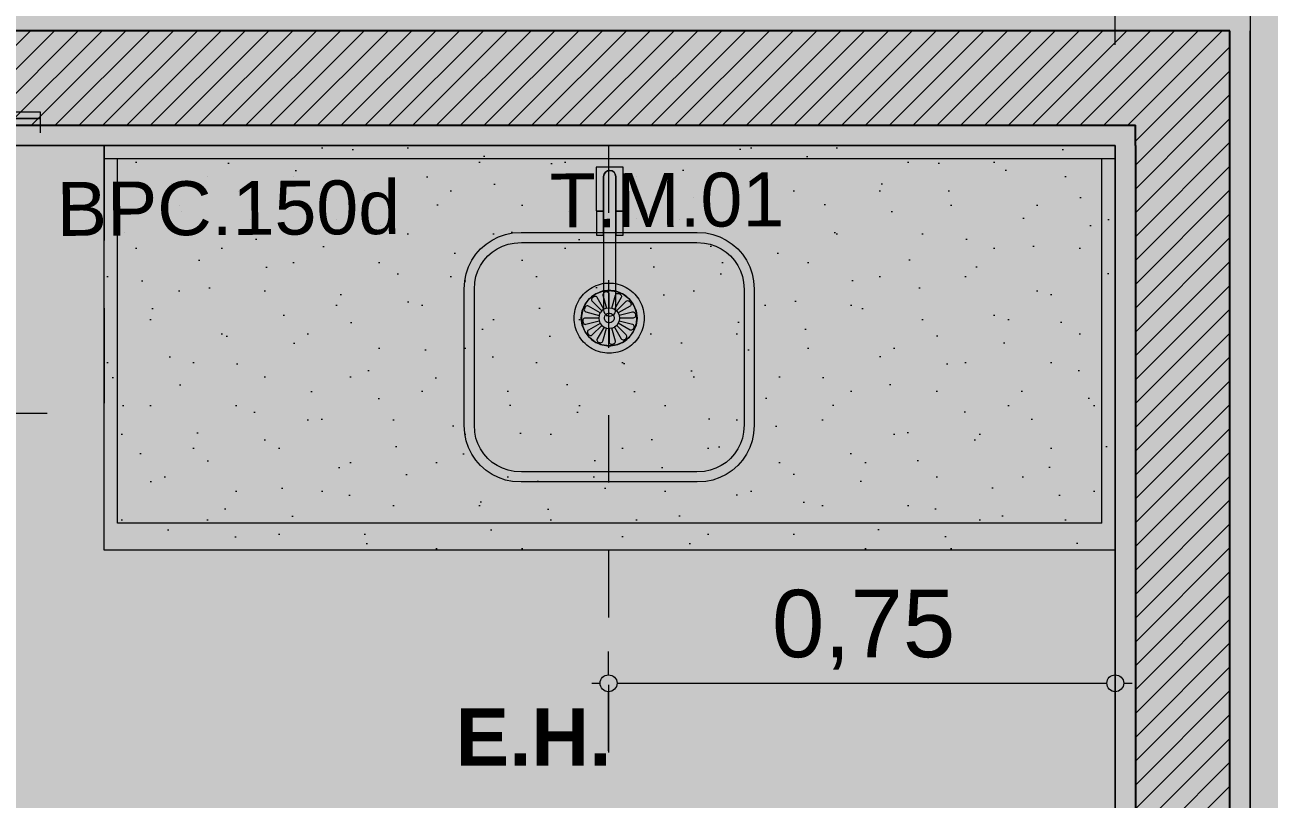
# Model space of a CAD drawing. Header units: metres. Extents: x -77.1 to 22, y -70.6 to -27.7.
# Drawn here: x -58.332 to -56.486, y -55.22 to -54.072 of the extents above; entities that cross this region are included whole.
import ezdxf

# ---------------------------------------------------------------- set-up
doc = ezdxf.new("R2010")
doc.units = ezdxf.units.M
doc.header["$MEASUREMENT"] = 0
doc.linetypes.add('Dashed', pattern=[0.07, 0.045, -0.025])
doc.linetypes.add('Hidden Line', pattern=[0.195611, 0.141111, -0.0545])
for name, color, linetype in [('COTAS EXECUTIVO.EXEC', 7, 'Continuous'), ('LOUCAS-METAIS.ARQ', 7, 'Continuous'), ('NOTAS BANCADAS', 7, 'Continuous'), ('PAREDE CONSTRUIR', 7, 'Continuous')]:
    doc.layers.add(name, color=color, linetype=linetype)
for name, color, linetype, lineweight, true_color in [('COTAS EXECUTIVO.EXEC_Caneta_No__167', 7, 'Continuous', 13, 0x0035d5), ('COTAS EXECUTIVO.EXEC_Caneta_No__25', 7, 'Continuous', 13, 0x982312), ('EIXO HIDRÁULICO - Executivo.EXEC_Caneta_No__167', 7, 'Continuous', 13, 0x0035d5), ('EQUIP - AR CONDICIONADO_Caneta_No__167', 7, 'Continuous', 13, 0x0035d5), ('LAJES.EST_Caneta_No__18', 7, 'Continuous', 0, 0xdfdfdf), ('LAJES.EST_Caneta_No__254', 7, 'Continuous', 0, 0xd1c9ad), ('LOUCAS-METAIS.ARQ_Caneta_No__13', 7, 'Continuous', 0, 0xaaaaaa), ('LOUCAS-METAIS.ARQ_Caneta_No__16', 7, 'Continuous', 0, 0xc9c9c9), ('LOUCAS-METAIS.ARQ_Caneta_No__18', 7, 'Continuous', 0, 0xdfdfdf), ('LOUCAS-METAIS.ARQ_Caneta_No__19', 7, 'Continuous', 0, 0xe9e9e9), ('ZONA_Caneta_No__56', 7, 'Continuous', 0, 0xffe495)]:
    doc.layers.add(name, color=color, linetype=linetype, lineweight=lineweight, true_color=true_color)
for name, color, linetype, lineweight in [('NOTAS BANCADAS_Caneta_No__99', 7, 'Continuous', 20), ('PAREDE CONSTRUIR_Caneta_No__241', 7, 'Continuous', 13), ('PAREDE CONSTRUIR_Caneta_No__3', 7, 'Continuous', 25)]:
    doc.layers.add(name, color=color, linetype=linetype, lineweight=lineweight)
doc.styles.add('ESTILO_GERADO_1', font='arial.ttf')
doc.styles.add('ESTILO_GERADO_2', font='arial.ttf')
doc.dimstyles.new('ESTILO_GERADO__2', dxfattribs={"dimtxt": 0.1, "dimasz": 0.0475, "dimexe": 0.18, "dimexo": 0.1, "dimgap": 0, "dimtad": 1, "dimzin": 0, "dimdsep": 46, "dimtxsty": 'ESTILO_GERADO_1', "dimblk": 'ARROWHEAD_11', "dimblk1": 'ARROWHEAD_11', "dimblk2": 'ARROWHEAD_11', "dimcen": 0.09, "dimclrd": 256, "dimclre": 256, "dimclrt": 256, "dimadec": 0, "dimazin": 0, "dimtfac": 1, "dimtdec": 4, "dimtmove": 0, "dimatfit": 3, "dimfxl": 0, "dimtolj": 1, "dimtzin": 0, "dimarcsym": 0})
doc.dimstyles.new('ESTILO_GERADO__20', dxfattribs={"dimtxt": 0.1, "dimasz": 0.0475, "dimexe": 0.18, "dimexo": 1.133251, "dimgap": 0, "dimtad": 1, "dimtih": 1, "dimtoh": 1, "dimzin": 0, "dimdsep": 46, "dimtxsty": 'ESTILO_GERADO_1', "dimblk": 'ARROWHEAD_11', "dimblk1": 'ARROWHEAD_11', "dimblk2": 'ARROWHEAD_11', "dimcen": 0.09, "dimclrd": 256, "dimclre": 256, "dimclrt": 256, "dimadec": 0, "dimazin": 0, "dimtfac": 1, "dimtdec": 4, "dimtmove": 0, "dimatfit": 3, "dimfxl": 0, "dimtolj": 1, "dimtzin": 0, "dimarcsym": 0})
doc.dimstyles.new('ESTILO_GERADO__31', dxfattribs={"dimtxt": 0.1, "dimasz": 0.0475, "dimexe": 0.18, "dimexo": 0.572786, "dimgap": 0, "dimtad": 1, "dimtih": 1, "dimtoh": 1, "dimzin": 0, "dimdsep": 46, "dimtxsty": 'ESTILO_GERADO_1', "dimblk": 'ARROWHEAD_11', "dimblk1": 'ARROWHEAD_11', "dimblk2": 'ARROWHEAD_11', "dimcen": 0.09, "dimclrd": 256, "dimclre": 256, "dimclrt": 256, "dimadec": 0, "dimazin": 0, "dimtfac": 1, "dimtdec": 4, "dimtmove": 0, "dimatfit": 3, "dimfxl": 0, "dimtolj": 1, "dimtzin": 0, "dimarcsym": 0})
doc.dimstyles.new('ESTILO_GERADO__4', dxfattribs={"dimtxt": 0.1, "dimasz": 0.0475, "dimexe": 0.18, "dimexo": 0.1, "dimgap": 0, "dimtad": 1, "dimtih": 1, "dimtoh": 1, "dimzin": 0, "dimdsep": 46, "dimtxsty": 'ESTILO_GERADO_1', "dimblk": 'ARROWHEAD_11', "dimblk1": 'ARROWHEAD_11', "dimblk2": 'ARROWHEAD_11', "dimcen": 0.09, "dimclrd": 256, "dimclre": 256, "dimclrt": 256, "dimadec": 0, "dimazin": 0, "dimtfac": 1, "dimtdec": 4, "dimtmove": 0, "dimatfit": 3, "dimfxl": 0, "dimtolj": 1, "dimtzin": 0, "dimarcsym": 0})
pattern_1 = [(45, (0, 0), (-0.0176776695, 0.0176776695), [])]
pattern_2 = [(45, (0, 0.2), (-0.06363961, 0.06363961), [0, -0.06, 0, -0.09]), (110, (0.2, 0.2), (0.08457234, 0.03078181), [0, -0.044, 0, -0.076])]

# ---------------------------------------------------------------- blocks, each defined once
blk = doc.blocks.new('Ar Condicionado Split 20')
at = {"layer": 'EQUIP - AR CONDICIONADO_Caneta_No__167', "color": 162, "linetype": 'Hidden Line', "lineweight": 13, "true_color": 0x0035d5, "flags": 128}
for points in [[(0, 0), (0.3977, 0), (0.3977, 1.5902), (0, 1.5902)], [(-0.04, 0.67), (-0.05, 0.67), (-0.05, 0.63), (-0.04, 0.63)], [(0, 0.63), (0, 0.67), (-0.04, 0.67), (-0.04, 0.63)], [(-0.04, 0.215), (-0.05, 0.215), (-0.05, 0.175), (-0.04, 0.175)], [(0, 0.175), (0, 0.215), (-0.04, 0.215), (-0.04, 0.175)], [(-0.04, 0.135), (-0.05, 0.135), (-0.05, 0.095), (-0.04, 0.095)], [(0, 0.095), (0, 0.135), (-0.04, 0.135), (-0.04, 0.095)]]:
    blk.add_lwpolyline(points, close=True, dxfattribs=at)
blk = doc.blocks.new('LEM_cuba tramontina 400x340x140')
at = {"layer": 'LOUCAS-METAIS.ARQ_Caneta_No__18', "linetype": 'Continuous', "lineweight": 0, "true_color": 0xdfdfdf}
blk.add_hatch(color=254, dxfattribs=at).paths.add_polyline_path([(0.0843, 0.43), (0.0718, 0.4292), (0.0612, 0.4271), (0.051, 0.4236), (0.0413, 0.4188), (0.0324, 0.4128), (0.0243, 0.4057), (0.0172, 0.3976), (0.0112, 0.3887), (0.0064, 0.379), (0.0029, 0.3688), (0.0008, 0.3582), (0, 0.3457), (0, 0.0843), (0.0008, 0.0718), (0.0029, 0.0612), (0.0064, 0.051), (0.0112, 0.0413), (0.0172, 0.0324), (0.0243, 0.0243), (0.0324, 0.0172), (0.0413, 0.0112), (0.051, 0.0064), (0.0612, 0.0029), (0.0718, 0.0008), (0.0843, 0), (0.2857, 0), (0.2982, 0.0008), (0.3088, 0.0029), (0.319, 0.0064), (0.3287, 0.0112), (0.3376, 0.0172), (0.3457, 0.0243), (0.3528, 0.0324), (0.3588, 0.0413), (0.3636, 0.051), (0.3671, 0.0612), (0.3692, 0.0718), (0.37, 0.0843), (0.37, 0.3457), (0.3692, 0.3582), (0.3671, 0.3688), (0.3636, 0.379), (0.3588, 0.3887), (0.3528, 0.3976), (0.3457, 0.4057), (0.3376, 0.4128), (0.3287, 0.4188), (0.319, 0.4236), (0.3088, 0.4271), (0.2982, 0.4292), (0.2857, 0.43)])
at = {"layer": 'LOUCAS-METAIS.ARQ_Caneta_No__13', "color": 253, "linetype": 'Continuous', "lineweight": 0, "true_color": 0xaaaaaa, "flags": 128}
for points in [[(0.0843, 0.43), (0.0718, 0.4292), (0.0612, 0.4271), (0.051, 0.4236), (0.0413, 0.4188), (0.0324, 0.4128), (0.0243, 0.4057), (0.0172, 0.3976), (0.0112, 0.3887), (0.0064, 0.379), (0.0029, 0.3688), (0.0008, 0.3582), (0, 0.3457), (0, 0.0843), (0.0008, 0.0718), (0.0029, 0.0612), (0.0064, 0.051), (0.0112, 0.0413), (0.0172, 0.0324), (0.0243, 0.0243), (0.0324, 0.0172), (0.0413, 0.0112), (0.051, 0.0064), (0.0612, 0.0029), (0.0718, 0.0008), (0.0843, 0), (0.2857, 0), (0.2982, 0.0008), (0.3088, 0.0029), (0.319, 0.0064), (0.3287, 0.0112), (0.3376, 0.0172), (0.3457, 0.0243), (0.3528, 0.0324), (0.3588, 0.0413), (0.3636, 0.051), (0.3671, 0.0612), (0.3692, 0.0718), (0.37, 0.0843), (0.37, 0.3457), (0.3692, 0.3582), (0.3671, 0.3688), (0.3636, 0.379), (0.3588, 0.3887), (0.3528, 0.3976), (0.3457, 0.4057), (0.3376, 0.4128), (0.3287, 0.4188), (0.319, 0.4236), (0.3088, 0.4271), (0.2982, 0.4292), (0.2857, 0.43)], [(0.3049, 0.0174), (0.3132, 0.0203), (0.3211, 0.0242), (0.3285, 0.0291), (0.3351, 0.0349), (0.3409, 0.0415), (0.3458, 0.0489), (0.3497, 0.0568), (0.3526, 0.0651), (0.3543, 0.0738), (0.355, 0.0848), (0.355, 0.3452), (0.3543, 0.3562), (0.3526, 0.3649), (0.3497, 0.3732), (0.3458, 0.3811), (0.3409, 0.3885), (0.3351, 0.3951), (0.3285, 0.4009), (0.3211, 0.4058), (0.3132, 0.4097), (0.3049, 0.4126), (0.2962, 0.4143), (0.2852, 0.415), (0.0848, 0.415), (0.0738, 0.4143), (0.0651, 0.4126), (0.0568, 0.4097), (0.0489, 0.4058), (0.0415, 0.4009), (0.0349, 0.3951), (0.0291, 0.3885), (0.0242, 0.3811), (0.0203, 0.3732), (0.0174, 0.3649), (0.0157, 0.3562), (0.015, 0.3452), (0.015, 0.0848), (0.0157, 0.0738), (0.0174, 0.0651), (0.0203, 0.0568), (0.0242, 0.0489), (0.0291, 0.0415), (0.0349, 0.0349), (0.0415, 0.0291), (0.0489, 0.0242), (0.0568, 0.0203), (0.0651, 0.0174), (0.0738, 0.0157), (0.0848, 0.015), (0.2852, 0.015), (0.2962, 0.0157)], [(0.1671, 0.1819), (0.1691, 0.1844), (0.1709, 0.1871), (0.1726, 0.1899), (0.174, 0.1929), (0.1753, 0.1959), (0.1765, 0.1989), (0.1774, 0.2021), (0.1781, 0.2053), (0.1786, 0.2085), (0.1789, 0.2117), (0.179, 0.215), (0.1789, 0.2183), (0.1786, 0.2215), (0.1781, 0.2247), (0.1774, 0.2279), (0.1765, 0.2311), (0.1753, 0.2341), (0.174, 0.2371), (0.1726, 0.2401), (0.1709, 0.2429), (0.1691, 0.2456), (0.1671, 0.2481), (0.1649, 0.2506), (0.1626, 0.2529), (0.1601, 0.2551), (0.1576, 0.2571), (0.1549, 0.2589), (0.152, 0.2606), (0.1491, 0.2621), (0.1461, 0.2633), (0.1431, 0.2645), (0.1399, 0.2654), (0.1367, 0.2661), (0.1335, 0.2666), (0.1303, 0.2669), (0.127, 0.267), (0.1237, 0.2669), (0.1205, 0.2666), (0.1173, 0.2661), (0.1141, 0.2654), (0.1109, 0.2645), (0.1079, 0.2633), (0.1049, 0.2621), (0.1019, 0.2606), (0.0991, 0.2589), (0.0964, 0.2571), (0.0939, 0.2551), (0.0914, 0.2529), (0.0891, 0.2506), (0.0869, 0.2481), (0.0849, 0.2456), (0.0831, 0.2429), (0.0814, 0.2401), (0.0799, 0.2371), (0.0787, 0.2341), (0.0775, 0.2311), (0.0766, 0.2279), (0.0759, 0.2247), (0.0754, 0.2215), (0.0751, 0.2183), (0.075, 0.215), (0.0751, 0.2117), (0.0754, 0.2085), (0.0759, 0.2053), (0.0766, 0.2021), (0.0775, 0.1989), (0.0787, 0.1959), (0.0799, 0.1929), (0.0814, 0.1899), (0.0831, 0.1871), (0.0849, 0.1844), (0.0869, 0.1819), (0.0891, 0.1794), (0.0914, 0.1771), (0.0939, 0.1749), (0.0964, 0.1729), (0.0991, 0.1711), (0.1019, 0.1694), (0.1049, 0.1679), (0.1079, 0.1667), (0.1109, 0.1655), (0.1141, 0.1646), (0.1173, 0.1639), (0.1205, 0.1634), (0.1237, 0.1631), (0.127, 0.163), (0.1303, 0.1631), (0.1335, 0.1634), (0.1367, 0.1639), (0.1399, 0.1646), (0.1431, 0.1655), (0.1461, 0.1667), (0.1491, 0.1679), (0.152, 0.1694), (0.1549, 0.1711), (0.1576, 0.1729), (0.1601, 0.1749), (0.1626, 0.1771), (0.1649, 0.1794)], [(0.1475, 0.1792), (0.156, 0.1857), (0.1625, 0.1943), (0.1666, 0.2043), (0.168, 0.215), (0.1666, 0.2257), (0.1625, 0.2357), (0.156, 0.2443), (0.1475, 0.2508), (0.1376, 0.255), (0.127, 0.2564), (0.1164, 0.255), (0.1065, 0.2508), (0.098, 0.2443), (0.0915, 0.2357), (0.0874, 0.2257), (0.086, 0.215), (0.0861, 0.2176), (0.0864, 0.2201), (0.0868, 0.2227), (0.0873, 0.2252), (0.0881, 0.2277), (0.0889, 0.2301), (0.0899, 0.2325), (0.0911, 0.2347), (0.0924, 0.237), (0.0939, 0.2391), (0.0955, 0.2411), (0.0972, 0.2431), (0.099, 0.2449), (0.1009, 0.2466), (0.1029, 0.2482), (0.1051, 0.2496), (0.1073, 0.2509), (0.1096, 0.2521), (0.1119, 0.2531), (0.1144, 0.254), (0.1168, 0.2547), (0.1194, 0.2553), (0.1219, 0.2557), (0.1245, 0.2559), (0.127, 0.256), (0.1296, 0.2559), (0.1322, 0.2557), (0.1347, 0.2553), (0.1372, 0.2547), (0.1397, 0.254), (0.1421, 0.2531), (0.1445, 0.2521), (0.1468, 0.2509), (0.149, 0.2496), (0.1511, 0.2482), (0.1532, 0.2466), (0.1551, 0.2449), (0.1569, 0.2431), (0.1586, 0.2411), (0.1602, 0.2391), (0.1617, 0.237), (0.163, 0.2347), (0.1641, 0.2325), (0.1652, 0.2301), (0.166, 0.2277), (0.1667, 0.2252), (0.1673, 0.2227), (0.1677, 0.2201), (0.168, 0.2176), (0.168, 0.215), (0.168, 0.2124), (0.1677, 0.2099), (0.1673, 0.2073), (0.1667, 0.2048), (0.166, 0.2023), (0.1652, 0.1999), (0.1641, 0.1975), (0.163, 0.1953), (0.1617, 0.193), (0.1602, 0.1909), (0.1586, 0.1889), (0.1569, 0.1869), (0.1551, 0.1851), (0.1532, 0.1834), (0.1511, 0.1818), (0.149, 0.1804), (0.1468, 0.1791), (0.1445, 0.1779), (0.1421, 0.1769), (0.1397, 0.176), (0.1372, 0.1753), (0.1347, 0.1747), (0.1322, 0.1743), (0.1296, 0.1741), (0.127, 0.174), (0.1245, 0.1741), (0.1219, 0.1743), (0.1194, 0.1747), (0.1168, 0.1753), (0.1144, 0.176), (0.1119, 0.1769), (0.1096, 0.1779), (0.1073, 0.1791), (0.1051, 0.1804), (0.1029, 0.1818), (0.1009, 0.1834), (0.099, 0.1851), (0.0972, 0.1869), (0.0955, 0.1889), (0.0939, 0.1909), (0.0924, 0.193), (0.0911, 0.1953), (0.0899, 0.1975), (0.0889, 0.1999), (0.0881, 0.2023), (0.0873, 0.2048), (0.0868, 0.2073), (0.0864, 0.2099), (0.0861, 0.2124), (0.086, 0.215), (0.0874, 0.2043), (0.0915, 0.1943), (0.098, 0.1857), (0.1065, 0.1792), (0.1164, 0.175), (0.127, 0.1736), (0.1376, 0.175)], [(0.1279, 0.2078), (0.1297, 0.2083), (0.1314, 0.2092), (0.1327, 0.2106), (0.1336, 0.2122), (0.1341, 0.214), (0.1341, 0.2159), (0.1336, 0.2178), (0.1327, 0.2194), (0.1314, 0.2207), (0.1298, 0.2217), (0.1279, 0.2222), (0.1261, 0.2222), (0.1243, 0.2217), (0.1226, 0.2208), (0.1213, 0.2194), (0.1204, 0.2178), (0.1199, 0.216), (0.1199, 0.2141), (0.1204, 0.2122), (0.1213, 0.2106), (0.1226, 0.2093), (0.1242, 0.2083), (0.126, 0.2078)]]:
    blk.add_lwpolyline(points, close=True, dxfattribs=at)
for points in [[(0.1137, 0.2229), (0.0964, 0.2329), (0.0956, 0.2335), (0.0951, 0.2344), (0.0949, 0.2355), (0.095, 0.2367), (0.0954, 0.2379), (0.096, 0.239), (0.0969, 0.24), (0.098, 0.2407), (0.0991, 0.2411), (0.1002, 0.2411), (0.1012, 0.2408), (0.102, 0.2403), (0.1162, 0.2261)], [(0.1231, 0.23), (0.1194, 0.2285), (0.1093, 0.2459), (0.109, 0.2469), (0.109, 0.2479), (0.1093, 0.249), (0.11, 0.25), (0.111, 0.2508), (0.1121, 0.2514), (0.1133, 0.2518), (0.1146, 0.2519), (0.1157, 0.2517), (0.1167, 0.2512), (0.1174, 0.2504), (0.1179, 0.2495), (0.1231, 0.23), (0.1271, 0.2305), (0.1311, 0.23), (0.1348, 0.2284), (0.1379, 0.2259), (0.1404, 0.2227), (0.1419, 0.2189), (0.1424, 0.2149), (0.1624, 0.215), (0.1633, 0.2148), (0.1642, 0.2143), (0.165, 0.2134), (0.1655, 0.2124), (0.1657, 0.2111), (0.1657, 0.2098), (0.1654, 0.2086), (0.1648, 0.2074), (0.1641, 0.2065), (0.1631, 0.2059), (0.1621, 0.2056), (0.1611, 0.2057), (0.1418, 0.2109), (0.1403, 0.2071), (0.1576, 0.1971), (0.1584, 0.1965), (0.1589, 0.1956), (0.1591, 0.1945), (0.159, 0.1933), (0.1586, 0.1921), (0.158, 0.191), (0.1571, 0.19), (0.156, 0.1893), (0.1549, 0.1889), (0.1538, 0.1889), (0.1528, 0.1892), (0.152, 0.1897), (0.1378, 0.2039), (0.1403, 0.2071)], [(0.1271, 0.2305), (0.127, 0.2507), (0.1272, 0.2517), (0.1277, 0.2526), (0.1285, 0.2534), (0.1296, 0.2539), (0.1308, 0.2541), (0.1321, 0.2541), (0.1334, 0.2538), (0.1345, 0.2532), (0.1354, 0.2524), (0.136, 0.2515), (0.1363, 0.2505), (0.1362, 0.2495), (0.1311, 0.23)], [(0.1348, 0.2284), (0.1447, 0.2459), (0.1453, 0.2467), (0.1462, 0.2472), (0.1473, 0.2474), (0.1485, 0.2473), (0.1497, 0.2469), (0.1508, 0.2463), (0.1517, 0.2454), (0.1524, 0.2443), (0.1528, 0.2432), (0.1529, 0.2421), (0.1526, 0.2411), (0.152, 0.2402), (0.1379, 0.2259)], [(0.1122, 0.2191), (0.1116, 0.2151), (0.0916, 0.215), (0.0907, 0.2152), (0.0898, 0.2157), (0.089, 0.2166), (0.0885, 0.2176), (0.0883, 0.2189), (0.0883, 0.2202), (0.0886, 0.2214), (0.0892, 0.2226), (0.0899, 0.2235), (0.0909, 0.2241), (0.0919, 0.2244), (0.0929, 0.2243), (0.1122, 0.2191), (0.1137, 0.2229), (0.1162, 0.2261), (0.1194, 0.2285)], [(0.1404, 0.2227), (0.1576, 0.2328), (0.1586, 0.2332), (0.1596, 0.2332), (0.1607, 0.2328), (0.1616, 0.2322), (0.1625, 0.2312), (0.1631, 0.2301), (0.1634, 0.2288), (0.1635, 0.2276), (0.1633, 0.2264), (0.1628, 0.2254), (0.1621, 0.2247), (0.1612, 0.2242), (0.1419, 0.2189)], [(0.1116, 0.2151), (0.1121, 0.2111), (0.0928, 0.2058), (0.0919, 0.2053), (0.0912, 0.2046), (0.0907, 0.2036), (0.0905, 0.2024), (0.0906, 0.2012), (0.0909, 0.1999), (0.0915, 0.1988), (0.0924, 0.1978), (0.0933, 0.1972), (0.0944, 0.1968), (0.0954, 0.1968), (0.0964, 0.1972), (0.1136, 0.2073), (0.1161, 0.2041), (0.102, 0.1898), (0.1014, 0.1889), (0.1011, 0.1879), (0.1012, 0.1868), (0.1016, 0.1857), (0.1023, 0.1846), (0.1032, 0.1837), (0.1043, 0.1831), (0.1055, 0.1827), (0.1067, 0.1826), (0.1078, 0.1828), (0.1087, 0.1833), (0.1093, 0.1841), (0.1192, 0.2016), (0.1229, 0.2), (0.1178, 0.1805), (0.1177, 0.1795), (0.118, 0.1785), (0.1186, 0.1776), (0.1195, 0.1768), (0.1206, 0.1762), (0.1219, 0.1759), (0.1232, 0.1759), (0.1244, 0.1761), (0.1255, 0.1766), (0.1263, 0.1774), (0.1268, 0.1783), (0.127, 0.1793), (0.1269, 0.1995), (0.1309, 0.2), (0.1361, 0.1805), (0.1366, 0.1796), (0.1373, 0.1788), (0.1383, 0.1783), (0.1394, 0.1781), (0.1407, 0.1782), (0.1419, 0.1786), (0.143, 0.1792), (0.144, 0.18), (0.1446, 0.181), (0.145, 0.1821), (0.145, 0.1831), (0.1447, 0.1841), (0.1346, 0.2015), (0.1378, 0.2039)], [(0.1121, 0.2111), (0.1136, 0.2073)], [(0.1161, 0.2041), (0.1192, 0.2016)], [(0.1418, 0.2109), (0.1424, 0.2149)], [(0.1229, 0.2), (0.1269, 0.1995)], [(0.1309, 0.2), (0.1346, 0.2015)]]:
    blk.add_lwpolyline(points, dxfattribs=at)
blk = doc.blocks.new('Tap 26_2')
at = {"layer": 'LOUCAS-METAIS.ARQ_Caneta_No__19', "linetype": 'Continuous', "lineweight": 0, "true_color": 0xe9e9e9}
for points in [[(-0.02, -0.021), (-0.009, -0.021), (-0.009, 0.03, -1), (0.009, 0.03), (0.009, -0.021), (0.02, -0.021), (0.02, 0.044), (-0.02, 0.044)], [(-0.009, -0.1679, 1), (0.009, -0.1678), (0.009, 0.03, 1), (-0.009, 0.03)], [(-0.0197, -0.057), (-0.009, -0.057), (-0.009, -0.022), (-0.0197, -0.022)], [(0.0197, -0.057), (0.0197, -0.022), (0.009, -0.022), (0.009, -0.057)]]:
    blk.add_hatch(color=254, dxfattribs=at).paths.add_polyline_path(points)
at = {"layer": 'LOUCAS-METAIS.ARQ_Caneta_No__13', "color": 253, "linetype": 'Continuous', "lineweight": 0, "true_color": 0xaaaaaa, "flags": 128}
for points in [[(-0.02, -0.021), (-0.009, -0.021), (-0.009, 0.03, -1), (0.009, 0.03), (0.009, -0.021), (0.02, -0.021), (0.02, 0.044), (-0.02, 0.044)], [(-0.009, -0.1679, 1), (0.009, -0.1678), (0.009, 0.03, 1), (-0.009, 0.03)]]:
    blk.add_lwpolyline(points, format="xyb", close=True, dxfattribs=at)
for points in [[(-0.0197, -0.057), (-0.009, -0.057), (-0.009, -0.022), (-0.0197, -0.022)], [(0.0197, -0.057), (0.0197, -0.022), (0.009, -0.022), (0.009, -0.057)]]:
    blk.add_lwpolyline(points, close=True, dxfattribs=at)
blk = doc.blocks.new('*D436')
at = {"layer": 'COTAS EXECUTIVO.EXEC_Caneta_No__25', "linetype": 'Continuous', "lineweight": 13, "true_color": 0x982312}
for points in [[(-55.8898, -54.2506), (-55.8888, -54.2554), (-55.8861, -54.2594), (-55.8821, -54.2621), (-55.8773, -54.2631), (-55.8725, -54.2621), (-55.8684, -54.2594), (-55.8657, -54.2554), (-55.8648, -54.2506), (-55.8657, -54.2458), (-55.8684, -54.2417), (-55.8725, -54.239), (-55.8773, -54.2381), (-55.8821, -54.239), (-55.8861, -54.2417), (-55.8888, -54.2458)], [(-55.8898, -56.6006), (-55.8888, -56.6054), (-55.8861, -56.6094), (-55.8821, -56.6121), (-55.8773, -56.6131), (-55.8725, -56.6121), (-55.8684, -56.6094), (-55.8657, -56.6054), (-55.8648, -56.6006), (-55.8657, -56.5958), (-55.8684, -56.5917), (-55.8725, -56.589), (-55.8773, -56.5881), (-55.8821, -56.589), (-55.8861, -56.5917), (-55.8888, -56.5958)]]:
    blk.add_hatch(color=24, dxfattribs=at).paths.add_polyline_path(points)
at = {"layer": 'COTAS EXECUTIVO.EXEC_Caneta_No__25', "color": 24, "linetype": 'Continuous', "lineweight": 13, "true_color": 0x982312}
for p, q in [((-55.8898, -54.2506), (-55.9773, -54.2506)), ((-55.8773, -56.5881), (-55.8773, -54.2631)), ((-55.8304, -54.2506), (-55.8648, -54.2506)), ((-55.8898, -56.6006), (-55.9773, -56.6006)), ((-55.8304, -56.6006), (-55.8648, -56.6006)), ((-55.8773, -56.6256), (-55.8773, -56.6131))]:
    blk.add_line(p, q, dxfattribs=at)
for centre in [(-55.8773, -54.2506), (-55.8773, -56.6006)]:
    blk.add_circle(centre, 0.0125, dxfattribs=at)
at = {"layer": 'COTAS EXECUTIVO.EXEC_Caneta_No__25', "color": 24, "lineweight": 13, "true_color": 0x982312, "char_height": 0.1, "attachment_point": 7, "rotation": 90, "style": 'ESTILO_GERADO_1'}
for s, insert in [('\\A1;{\\pql;\\fArial|b0|i0|c0|p0;\\W1.000000;0,20}', (-55.8973, -54.53)), ('\\A1;{\\pql;\\fArial|b0|i0|c0|p0;\\W1.000000;2,35}', (-55.8973, -55.6925))]:
    blk.add_mtext(s, dxfattribs=dict(at, insert=insert))
blk = doc.blocks.new('ARROWHEAD_11')
at = {"color": 0, "linetype": 'Continuous', "lineweight": 0}
blk.add_line((0, 0), (-1, 0), dxfattribs=at)
at = {"color": 0, "linetype": 'Continuous', "lineweight": 0, "const_width": 0.25, "flags": 128}
blk.add_lwpolyline([(-0.125, 0, 1), (0.125, 0, 1)], format="xyb", close=True, dxfattribs=at)
blk = doc.blocks.new('*D437')
at = {"layer": 'COTAS EXECUTIVO.EXEC_Caneta_No__25', "linetype": 'Continuous', "lineweight": 13, "true_color": 0x982312}
for points in [[(-55.8898, -54.0506), (-55.8888, -54.0554), (-55.8861, -54.0594), (-55.8821, -54.0621), (-55.8773, -54.0631), (-55.8725, -54.0621), (-55.8684, -54.0594), (-55.8657, -54.0554), (-55.8648, -54.0506), (-55.8657, -54.0458), (-55.8684, -54.0417), (-55.8725, -54.039), (-55.8773, -54.0381), (-55.8821, -54.039), (-55.8861, -54.0417), (-55.8888, -54.0458)], [(-55.8898, -54.2506), (-55.8888, -54.2554), (-55.8861, -54.2594), (-55.8821, -54.2621), (-55.8773, -54.2631), (-55.8725, -54.2621), (-55.8684, -54.2594), (-55.8657, -54.2554), (-55.8648, -54.2506), (-55.8657, -54.2458), (-55.8684, -54.2417), (-55.8725, -54.239), (-55.8773, -54.2381), (-55.8821, -54.239), (-55.8861, -54.2417), (-55.8888, -54.2458)]]:
    blk.add_hatch(color=24, dxfattribs=at).paths.add_polyline_path(points)
at = {"layer": 'COTAS EXECUTIVO.EXEC_Caneta_No__25', "color": 24, "linetype": 'Continuous', "lineweight": 13, "true_color": 0x982312}
for p, q in [((-55.8898, -54.0506), (-55.9773, -54.0506)), ((-55.8773, -54.2381), (-55.8773, -54.0631)), ((-55.8304, -54.0506), (-55.8648, -54.0506)), ((-55.8898, -54.2506), (-55.9773, -54.2506)), ((-55.8304, -54.2506), (-55.8648, -54.2506))]:
    blk.add_line(p, q, dxfattribs=at)
for centre in [(-55.8773, -54.0506), (-55.8773, -54.2506)]:
    blk.add_circle(centre, 0.0125, dxfattribs=at)
blk = doc.blocks.new('*D679')
at = {"layer": 'COTAS EXECUTIVO.EXEC_Caneta_No__25', "linetype": 'Continuous', "lineweight": 13, "true_color": 0x982312}
for points in [[(-56.5265, -57.3598), (-56.5256, -57.3645), (-56.5229, -57.3686), (-56.5188, -57.3713), (-56.514, -57.3723), (-56.5093, -57.3713), (-56.5052, -57.3686), (-56.5025, -57.3645), (-56.5015, -57.3598), (-56.5025, -57.355), (-56.5052, -57.3509), (-56.5093, -57.3482), (-56.514, -57.3473), (-56.5188, -57.3482), (-56.5229, -57.3509), (-56.5256, -57.355)], [(-54.0265, -57.3598), (-54.0256, -57.3645), (-54.0229, -57.3686), (-54.0188, -57.3713), (-54.014, -57.3723), (-54.0093, -57.3713), (-54.0052, -57.3686), (-54.0025, -57.3645), (-54.0015, -57.3598), (-54.0025, -57.355), (-54.0052, -57.3509), (-54.0093, -57.3482), (-54.014, -57.3473), (-54.0188, -57.3482), (-54.0229, -57.3509), (-54.0256, -57.355)]]:
    blk.add_hatch(color=24, dxfattribs=at).paths.add_polyline_path(points)
at = {"layer": 'COTAS EXECUTIVO.EXEC_Caneta_No__25', "color": 24, "linetype": 'Continuous', "lineweight": 13, "true_color": 0x982312}
for p, q in [((-54.014, -57.3473), (-54.014, -56.2265)), ((-56.514, -57.3473), (-56.514, -57.3129)), ((-56.5015, -57.3598), (-54.0265, -57.3598)), ((-56.514, -58.493), (-56.514, -57.3723)), ((-54.014, -57.4066), (-54.014, -57.3723))]:
    blk.add_line(p, q, dxfattribs=at)
for centre in [(-56.514, -57.3598), (-54.014, -57.3598)]:
    blk.add_circle(centre, 0.0125, dxfattribs=at)
at = {"layer": 'COTAS EXECUTIVO.EXEC_Caneta_No__25', "color": 24, "lineweight": 13, "true_color": 0x982312, "char_height": 0.1, "attachment_point": 7, "style": 'ESTILO_GERADO_1'}
for s, insert in [('\\A1;{\\pql;\\fArial|b0|i0|c0|p0;\\W1.000000;2,50}', (-55.531, -57.3398)), ('\\A1;{\\pql;\\fArial|b0|i0|c0|p0;\\W1.000000;0,20}', (-54.2935, -57.3398))]:
    blk.add_mtext(s, dxfattribs=dict(at, insert=insert))
blk = doc.blocks.new('*D760')
at = {"layer": 'COTAS EXECUTIVO.EXEC_Caneta_No__167', "linetype": 'Continuous', "lineweight": 13, "true_color": 0x0035d5}
for points in [[(-57.4782, -55.0481), (-57.4772, -55.0529), (-57.4745, -55.0569), (-57.4705, -55.0596), (-57.4657, -55.0606), (-57.4609, -55.0596), (-57.4568, -55.0569), (-57.4541, -55.0529), (-57.4532, -55.0481), (-57.4541, -55.0433), (-57.4568, -55.0392), (-57.4609, -55.0365), (-57.4657, -55.0356), (-57.4705, -55.0365), (-57.4745, -55.0392), (-57.4772, -55.0433)], [(-56.7265, -55.0481), (-56.7256, -55.0529), (-56.7229, -55.0569), (-56.7188, -55.0596), (-56.714, -55.0606), (-56.7093, -55.0596), (-56.7052, -55.0569), (-56.7025, -55.0529), (-56.7015, -55.0481), (-56.7025, -55.0433), (-56.7052, -55.0392), (-56.7093, -55.0365), (-56.714, -55.0356), (-56.7188, -55.0365), (-56.7229, -55.0392), (-56.7256, -55.0433)]]:
    blk.add_hatch(color=162, dxfattribs=at).paths.add_polyline_path(points)
at = {"layer": 'COTAS EXECUTIVO.EXEC_Caneta_No__167', "color": 162, "linetype": 'Continuous', "lineweight": 13, "true_color": 0x0035d5}
for p, q in [((-56.714, -55.0356), (-56.714, -54.9481)), ((-57.4657, -55.0356), (-57.4657, -55.0012)), ((-57.4907, -55.0481), (-57.4782, -55.0481)), ((-57.4657, -55.1481), (-57.4657, -55.0606)), ((-57.4532, -55.0481), (-56.7265, -55.0481)), ((-56.714, -55.095), (-56.714, -55.0606)), ((-56.7015, -55.0481), (-56.689, -55.0481))]:
    blk.add_line(p, q, dxfattribs=at)
for centre in [(-57.4657, -55.0481), (-56.714, -55.0481)]:
    blk.add_circle(centre, 0.0125, dxfattribs=at)
at = {"layer": 'COTAS EXECUTIVO.EXEC_Caneta_No__167', "color": 162, "lineweight": 13, "true_color": 0x0035d5, "insert": (-57.2233, -55.0281), "char_height": 0.1, "attachment_point": 7, "style": 'ESTILO_GERADO_1'}
blk.add_mtext('\\A1;{\\pql;\\fArial|b0|i0|c0|p0;\\W1.000000;0,75}', dxfattribs=at)
blk = doc.blocks.new('*D832')
at = {"layer": 'COTAS EXECUTIVO.EXEC_Caneta_No__25', "linetype": 'Continuous', "lineweight": 13, "true_color": 0x982312}
for points in [[(-60.2858, -53.5288), (-60.2848, -53.5336), (-60.2821, -53.5376), (-60.2781, -53.5403), (-60.2733, -53.5413), (-60.2685, -53.5403), (-60.2645, -53.5376), (-60.2617, -53.5336), (-60.2608, -53.5288), (-60.2617, -53.524), (-60.2645, -53.5199), (-60.2685, -53.5172), (-60.2733, -53.5163), (-60.2781, -53.5172), (-60.2821, -53.5199), (-60.2848, -53.524)], [(-56.7265, -53.5288), (-56.7256, -53.5336), (-56.7229, -53.5376), (-56.7188, -53.5403), (-56.714, -53.5413), (-56.7093, -53.5403), (-56.7052, -53.5376), (-56.7025, -53.5336), (-56.7015, -53.5288), (-56.7025, -53.524), (-56.7052, -53.5199), (-56.7093, -53.5172), (-56.714, -53.5163), (-56.7188, -53.5172), (-56.7229, -53.5199), (-56.7256, -53.524)]]:
    blk.add_hatch(color=24, dxfattribs=at).paths.add_polyline_path(points)
at = {"layer": 'COTAS EXECUTIVO.EXEC_Caneta_No__25', "color": 24, "linetype": 'Continuous', "lineweight": 13, "true_color": 0x982312}
for p, q in [((-60.2733, -53.5163), (-60.2733, -53.4819)), ((-56.714, -53.5163), (-56.714, -53.4819)), ((-60.2608, -53.5288), (-56.7265, -53.5288)), ((-56.7015, -53.5288), (-56.689, -53.5288)), ((-60.2733, -54.1016), (-60.2733, -53.5413)), ((-56.714, -54.1016), (-56.714, -53.5413))]:
    blk.add_line(p, q, dxfattribs=at)
for centre in [(-60.2733, -53.5288), (-56.714, -53.5288)]:
    blk.add_circle(centre, 0.0125, dxfattribs=at)
at = {"layer": 'COTAS EXECUTIVO.EXEC_Caneta_No__25', "color": 24, "lineweight": 13, "true_color": 0x982312, "insert": (-58.6271, -53.5088), "char_height": 0.1, "attachment_point": 7, "style": 'ESTILO_GERADO_1'}
blk.add_mtext('\\A1;{\\pql;\\fArial|b0|i0|c0|p0;\\W1.000000;3,56}', dxfattribs=at)
blk = doc.blocks.new('Rótulo_20_7', base_point=(-57.4363, -54.2684))
at = {"layer": 'NOTAS BANCADAS_Caneta_No__99', "color": 7, "lineweight": 20, "insert": (-57.2665, -54.2907), "char_height": 0.08, "attachment_point": 2, "rotation": 0.323, "style": 'ESTILO_GERADO_1'}
blk.add_mtext('\\A1;{\\pqc;\\pt0,99;\\fArial|b0|i0|c0|p0;\\W1.000000;T.M.01\\fArial|b0|i0|c0|p0;\\W1.000000;\\A1{\\H.66x;\\S^  ;}\\fArial|b0|i0|c0|p0;\\W1.000000;\\fArial|b0|i0|c0|p0;\\W1.000000;\\A1{\\H.66x;\\S^  ;}\\fArial|b0|i0|c0|p0;\\W1.000000;\\fArial|b0|i0|c0|p0;\\W1.000000;\\fArial|b0|i0|c0|p0;\\W1.000000;\\fArial|b0|i0|c0|p0;\\W1.000000;\\fArial|b0|i0|c0|p0;\\W1.000000;\\fArial|b0|i0|c0|p0;\\W1.000000;\\fArial|b0|i0|c0|p0;\\W1.000000;\\A1{\\H.66x;\\S^  ;}\\fArial|b0|i0|c0|p0;\\W1.000000;\\fArial|b0|i0|c0|p0;\\W1.000000;\\A1{\\H.66x;\\S^  ;}\\fArial|b0|i0|c0|p0;\\W1.000000;\\fArial|b0|i0|c0|p0;\\W1.000000;\\fArial|b0|i0|c0|p0;\\W1.000000;\\fArial|b0|i0|c0|p0;\\W1.000000;\\fArial|b0|i0|c0|p0;\\W1.000000;\\fArial|b0|i0|c0|p0;\\W1.000000;\\fArial|b0|i0|c0|p0;\\W1.000000;\\A1{\\H.66x;\\S^  ;}\\fArial|b0|i0|c0|p0;\\W1.000000;\\fArial|b0|i0|c0|p0;\\W1.000000;\\A1{\\H.66x;\\S^  ;}\\fArial|b0|i0|c0|p0;\\W1.000000;\\fArial|b0|i0|c0|p0;\\W1.000000;\\fArial|b0|i0|c0|p0;\\W1.000000;\\fArial|b0|i0|c0|p0;\\W1.000000;\\fArial|b0|i0|c0|p0;\\W1.000000;\\fArial|b0|i0|c0|p0;\\W1.000000;\\fArial|b0|i0|c0|p0;\\W1.000000;\\A1{\\H.66x;\\S^  ;}\\fArial|b0|i0|c0|p0;\\W1.000000;\\fArial|b0|i0|c0|p0;\\W1.000000;\\A1{\\H.66x;\\S^  ;}\\fArial|b0|i0|c0|p0;\\W1.000000;\\fArial|b0|i0|c0|p0;\\W1.000000;\\fArial|b0|i0|c0|p0;\\W1.000000;\\fArial|b0|i0|c0|p0;\\W1.000000;\\fArial|b0|i0|c0|p0;\\W1.000000;\\fArial|b0|i0|c0|p0;\\W1.000000;\\fArial|b0|i0|c0|p0;\\W1.000000;\\A1{\\H.66x;\\S^  ;}\\fArial|b0|i0|c0|p0;\\W1.000000;\\fArial|b0|i0|c0|p0;\\W1.000000;\\A1{\\H.66x;\\S^  ;}\\fArial|b0|i0|c0|p0;\\W1.000000;\\fArial|b0|i0|c0|p0;\\W1.000000;\\fArial|b0|i0|c0|p0;\\W1.000000;\\fArial|b0|i0|c0|p0;\\W1.000000;\\fArial|b0|i0|c0|p0;\\W1.000000;\\fArial|b0|i0|c0|p0;\\W1.000000;\\fArial|b0|i0|c0|p0;\\W1.000000;\\A1{\\H.66x;\\S^  ;}\\fArial|b0|i0|c0|p0;\\W1.000000;}', dxfattribs=at)
blk = doc.blocks.new('Rótulo_21_7', base_point=(-58.1724, -54.2809))
at = {"layer": 'NOTAS BANCADAS_Caneta_No__99', "color": 7, "lineweight": 20, "insert": (-57.9172, -54.3027), "char_height": 0.08, "attachment_point": 2, "rotation": 0.323, "style": 'ESTILO_GERADO_1'}
blk.add_mtext('\\A1;{\\pqc;\\pt0,99;\\fArial|b0|i0|c0|p0;\\W1.000000;BPC.150d\\fArial|b0|i0|c0|p0;\\W1.000000;\\A1{\\H.66x;\\S^  ;}\\fArial|b0|i0|c0|p0;\\W1.000000;\\fArial|b0|i0|c0|p0;\\W1.000000;\\A1{\\H.66x;\\S^  ;}\\fArial|b0|i0|c0|p0;\\W1.000000;\\fArial|b0|i0|c0|p0;\\W1.000000;\\fArial|b0|i0|c0|p0;\\W1.000000;\\fArial|b0|i0|c0|p0;\\W1.000000;\\fArial|b0|i0|c0|p0;\\W1.000000;\\fArial|b0|i0|c0|p0;\\W1.000000;\\fArial|b0|i0|c0|p0;\\W1.000000;\\A1{\\H.66x;\\S^  ;}\\fArial|b0|i0|c0|p0;\\W1.000000;\\fArial|b0|i0|c0|p0;\\W1.000000;\\A1{\\H.66x;\\S^  ;}\\fArial|b0|i0|c0|p0;\\W1.000000;\\fArial|b0|i0|c0|p0;\\W1.000000;\\fArial|b0|i0|c0|p0;\\W1.000000;\\fArial|b0|i0|c0|p0;\\W1.000000;\\fArial|b0|i0|c0|p0;\\W1.000000;\\fArial|b0|i0|c0|p0;\\W1.000000;\\fArial|b0|i0|c0|p0;\\W1.000000;\\A1{\\H.66x;\\S^  ;}\\fArial|b0|i0|c0|p0;\\W1.000000;\\fArial|b0|i0|c0|p0;\\W1.000000;\\A1{\\H.66x;\\S^  ;}\\fArial|b0|i0|c0|p0;\\W1.000000;\\fArial|b0|i0|c0|p0;\\W1.000000;\\fArial|b0|i0|c0|p0;\\W1.000000;\\fArial|b0|i0|c0|p0;\\W1.000000;\\fArial|b0|i0|c0|p0;\\W1.000000;\\fArial|b0|i0|c0|p0;\\W1.000000;\\fArial|b0|i0|c0|p0;\\W1.000000;\\A1{\\H.66x;\\S^  ;}\\fArial|b0|i0|c0|p0;\\W1.000000;\\fArial|b0|i0|c0|p0;\\W1.000000;\\A1{\\H.66x;\\S^  ;}\\fArial|b0|i0|c0|p0;\\W1.000000;\\fArial|b0|i0|c0|p0;\\W1.000000;\\fArial|b0|i0|c0|p0;\\W1.000000;\\fArial|b0|i0|c0|p0;\\W1.000000;\\fArial|b0|i0|c0|p0;\\W1.000000;\\fArial|b0|i0|c0|p0;\\W1.000000;\\fArial|b0|i0|c0|p0;\\W1.000000;\\A1{\\H.66x;\\S^  ;}\\fArial|b0|i0|c0|p0;\\W1.000000;\\fArial|b0|i0|c0|p0;\\W1.000000;\\A1{\\H.66x;\\S^  ;}\\fArial|b0|i0|c0|p0;\\W1.000000;\\fArial|b0|i0|c0|p0;\\W1.000000;\\fArial|b0|i0|c0|p0;\\W1.000000;\\fArial|b0|i0|c0|p0;\\W1.000000;\\fArial|b0|i0|c0|p0;\\W1.000000;\\fArial|b0|i0|c0|p0;\\W1.000000;\\fArial|b0|i0|c0|p0;\\W1.000000;\\A1{\\H.66x;\\S^  ;}\\fArial|b0|i0|c0|p0;\\W1.000000;}', dxfattribs=at)

msp = doc.modelspace()

# ---------------------------------------------------------------- hatches: boundary and pattern name
at = {"layer": 'LAJES.EST_Caneta_No__18', "linetype": 'Continuous', "lineweight": 0, "true_color": 0xdfdfdf}
h = msp.add_hatch(dxfattribs=at)
h.set_pattern_fill('Piso_Externo__0007', color=254, style=0, pattern_type=2)
h.set_pattern_definition([(45, (0, 0.6), (-0.1909188, 0.1909188), [0, -0.18, 0, -0.27]), (110, (0.6, 0.6), (0.253717, 0.09234544), [0, -0.132, 0, -0.228])])
h.paths.add_polyline_path([(-76.514, -65.1016), (-73.814, -65.1016, -0.414214), (-75.814, -67.1016), (-66.814, -67.1016, -0.414214), (-68.814, -65.1016), (-68.814, -62.301), (-68.814, -45.4002, -0.414214), (-66.514, -43.1002), (-65.914, -43.1002), (-65.914, -42.3002), (-66.514, -42.3002), (-66.514, -38.2041), (-65.114, -38.2041), (-65.114, -36.7038), (-66.514, -36.7038), (-66.514, -32.5997), (-65.114, -32.5997), (-56.714, -32.5997), (-53.814, -32.5997), (-44.014, -32.5997), (-44.014, -42.3002), (-53.814, -42.3002), (-53.814, -47.1002), (-44.014, -47.1002), (-44.014, -50.8516), (-45.6136, -50.8516), (-45.6136, -52.3506), (-44.014, -52.3506), (-44.014, -60.3006), (-48.9163, -60.3006), (-48.9163, -61.1006), (-44.3609, -61.1006), (-44.3609, -67.1016), (-44.014, -67.1016), (-41.514, -67.1016), (-41.514, -28.1016), (-41.714, -28.1016), (-41.714, -60.3006), (-43.014, -60.3006), (-43.014, -30.0016), (-66.514, -30.0016), (-66.514, -28.1016), (-76.514, -28.1016)])
h.paths.add_polyline_path([(-73.814, -45.1016), (-76.314, -45.1016), (-76.314, -43.0892), (-75.7984, -43.0908, -0.414214), (-73.8139, -45.0876)], flags=0)
h.paths.add_polyline_path([(-73.814, -45.5846, -0.009328), (-73.814, -45.6604)], flags=0)
h.paths.add_polyline_path([(-52.814, -46.3002), (-52.814, -43.1002), (-44.014, -43.1002), (-44.014, -46.3002)], flags=0)
h.paths.add_polyline_path([(-67.714, -34.1), (-76.314, -34.1), (-76.314, -32.5997), (-67.714, -32.5997)], flags=0)
at = {"layer": 'LAJES.EST_Caneta_No__254', "linetype": 'Continuous', "lineweight": 0, "true_color": 0xd1c9ad}
h = msp.add_hatch(dxfattribs=at)
h.set_pattern_fill('Haie_OD_0007', color=9, style=0, pattern_type=2)
h.set_pattern_definition([(45, (0, 0.5), (-0.159099, 0.159099), [0, -0.15, 0, -0.225]), (110, (0.5, 0.5), (0.21143084, 0.07695453), [0, -0.11, 0, -0.19])])
h.paths.add_polyline_path([(-65.114, -47.1002), (-66.514, -47.1002), (-66.514, -60.3006), (-56.514, -60.3006), (-44.014, -60.3006), (-44.014, -56.6006), (-50.5957, -56.6006), (-50.5957, -54.2479), (-52.6157, -54.2479), (-52.6157, -52.5506), (-50.5957, -52.5506), (-45.6136, -52.5506), (-45.6136, -50.8516), (-44.014, -50.8516), (-44.014, -47.1002), (-53.814, -47.1002), (-53.814, -42.3002), (-44.014, -42.3002), (-44.014, -37.1002), (-51.174, -37.1002), (-51.174, -32.5997), (-53.814, -32.5997), (-56.714, -32.5997), (-58.7637, -32.5997), (-58.7637, -34.9038), (-63.464, -34.9038), (-63.464, -36.5038), (-65.114, -36.5038), (-65.114, -38.4037), (-63.464, -38.4037), (-63.464, -42.1002), (-65.114, -42.1002), (-65.114, -42.3002)])
h.paths.add_polyline_path([(-60.5596, -42.1002), (-60.5596, -38.4037), (-58.8637, -38.4037), (-58.8637, -42.1002)], flags=0)
h.paths.add_polyline_path([(-59.064, -48.7001), (-59.064, -47.3002), (-56.714, -47.3002), (-56.714, -48.7001)], flags=0)
at = {"layer": 'LOUCAS-METAIS.ARQ_Caneta_No__16', "linetype": 'Continuous', "lineweight": 0, "true_color": 0xc9c9c9}
h = msp.add_hatch(dxfattribs=at)
h.set_pattern_fill('Haie_OD_LEGENDA_0007', color=9, style=0, pattern_type=2)
h.set_pattern_definition(pattern_2)
h.paths.add_polyline_path([(-58.194, -54.2506), (-58.214, -54.2506), (-58.214, -54.2706), (-58.194, -54.2706)])
h = msp.add_hatch(dxfattribs=at)
h.set_pattern_fill('Haie_OD_LEGENDA_0007', color=9, style=0, pattern_type=2)
h.set_pattern_definition(pattern_2)
h.paths.add_polyline_path([(-56.734, -54.2506), (-58.194, -54.2506), (-58.194, -54.2706), (-56.734, -54.2706)])
h = msp.add_hatch(dxfattribs=at)
h.set_pattern_fill('Haie_OD_LEGENDA_0007', color=9, style=0, pattern_type=2)
h.set_pattern_definition(pattern_2)
h.paths.add_polyline_path([(-56.714, -54.2506), (-56.734, -54.2506), (-56.734, -54.2706), (-56.714, -54.2706)])
h = msp.add_hatch(dxfattribs=at)
h.set_pattern_fill('Haie_OD_LEGENDA_0007', color=9, style=0, pattern_type=2)
h.set_pattern_definition(pattern_2)
h.paths.add_polyline_path([(-58.194, -54.2706), (-58.214, -54.2706), (-58.214, -54.8506), (-58.194, -54.8506)])
h = msp.add_hatch(dxfattribs=at)
h.set_pattern_fill('Haie_OD_LEGENDA_0007', color=9, style=0, pattern_type=2)
h.set_pattern_definition(pattern_2)
h.paths.add_polyline_path([(-56.734, -54.2706), (-58.194, -54.2706), (-58.194, -54.8106), (-56.734, -54.8106)])
h = msp.add_hatch(dxfattribs=at)
h.set_pattern_fill('Haie_OD_LEGENDA_0007', color=9, style=0, pattern_type=2)
h.set_pattern_definition(pattern_2)
h.paths.add_polyline_path([(-56.714, -54.2706), (-56.734, -54.2706), (-56.734, -54.8506), (-56.714, -54.8506)])
h = msp.add_hatch(dxfattribs=at)
h.set_pattern_fill('Haie_OD_LEGENDA_0007', color=9, style=0, pattern_type=2)
h.set_pattern_definition(pattern_2)
h.paths.add_polyline_path([(-56.734, -54.8106), (-58.194, -54.8106), (-58.194, -54.8506), (-56.734, -54.8506)])
at = {"layer": 'PAREDE CONSTRUIR', "linetype": 'Continuous', "lineweight": 0, "true_color": 0xffffff}
for points in [[(-56.544, -54.0506), (-60.2733, -54.0506), (-60.2433, -54.0806), (-56.544, -54.0806)], [(-56.544, -54.0806), (-56.514, -54.0806), (-56.514, -54.0506)], [(-56.544, -54.0806), (-56.514, -54.0506), (-56.544, -54.0506)], [(-56.544, -54.0806), (-56.544, -56.6006), (-56.514, -56.6006), (-56.514, -54.0806)], [(-56.714, -54.2206), (-60.2733, -54.2206), (-60.2733, -54.2506), (-56.714, -54.2506)], [(-56.714, -54.2506), (-56.684, -54.2506), (-56.684, -54.2206)], [(-56.714, -54.2506), (-56.684, -54.2206), (-56.714, -54.2206)], [(-56.714, -54.2506), (-56.714, -59.9506), (-56.684, -59.9506), (-56.684, -54.2506)]]:
    msp.add_hatch(color=7, dxfattribs=at).paths.add_polyline_path(points)
at = {"layer": 'PAREDE CONSTRUIR', "linetype": 'Continuous', "lineweight": 0, "true_color": 0x000000}
h = msp.add_hatch(dxfattribs=at)
h.set_pattern_fill('common_brick_0007', color=18, style=0, pattern_type=2)
h.set_pattern_definition(pattern_1)
h.paths.add_polyline_path([(-60.2433, -54.2206), (-56.684, -54.2206), (-56.684, -54.0806), (-60.2433, -54.0806)])
h = msp.add_hatch(dxfattribs=at)
h.set_pattern_fill('common_brick_0007', color=18, style=0, pattern_type=2)
h.set_pattern_definition(pattern_1)
h.paths.add_polyline_path([(-56.684, -54.2206), (-56.544, -54.2206), (-56.544, -54.0806)])
h = msp.add_hatch(dxfattribs=at)
h.set_pattern_fill('common_brick_0007', color=18, style=0, pattern_type=2)
h.set_pattern_definition(pattern_1)
h.paths.add_polyline_path([(-56.684, -54.2206), (-56.544, -54.0806), (-56.684, -54.0806)])
h = msp.add_hatch(dxfattribs=at)
h.set_pattern_fill('common_brick_0007', color=18, style=0, pattern_type=2)
h.set_pattern_definition(pattern_1)
h.paths.add_polyline_path([(-56.684, -54.2206), (-56.684, -56.6306), (-56.544, -56.6306), (-56.544, -54.2206)])

# ---------------------------------------------------------------- linework, layer by layer
at = {"layer": 'EIXO HIDRÁULICO - Executivo.EXEC_Caneta_No__167', "color": 162, "linetype": 'Dashed', "lineweight": 13, "true_color": 0x0035d5}
msp.add_line((-57.4657, -54.2506), (-57.4657, -55.2), dxfattribs=at)
at = {"layer": 'LOUCAS-METAIS.ARQ_Caneta_No__13', "color": 253, "linetype": 'Continuous', "lineweight": 0, "true_color": 0xaaaaaa, "flags": 128}
for points in [[(-58.214, -54.2706), (-58.214, -54.2506)], [(-56.714, -54.2506), (-56.734, -54.2506), (-58.194, -54.2506), (-58.214, -54.2506)], [(-56.714, -54.2706), (-56.714, -54.2506)], [(-56.714, -54.2706), (-56.734, -54.2706), (-58.194, -54.2706), (-58.214, -54.2706)], [(-58.214, -54.8506), (-58.214, -54.2706)], [(-58.194, -54.8106), (-58.194, -54.2706)], [(-56.734, -54.8106), (-56.734, -54.2706)], [(-56.714, -54.8506), (-56.714, -54.2706)], [(-56.734, -54.8106), (-58.194, -54.8106)], [(-56.714, -54.8506), (-56.734, -54.8506), (-58.194, -54.8506), (-58.214, -54.8506)]]:
    msp.add_lwpolyline(points, dxfattribs=at)
at = {"layer": 'PAREDE CONSTRUIR_Caneta_No__241', "color": 7, "linetype": 'Continuous', "lineweight": 13, "flags": 128}
for points in [[(-56.514, -54.0506), (-56.514, -54.0806)], [(-56.514, -56.6006), (-56.514, -54.0806)], [(-60.2733, -54.2506), (-56.714, -54.2506)], [(-56.714, -54.2506), (-56.714, -59.9506)]]:
    msp.add_lwpolyline(points, dxfattribs=at)
at = {"layer": 'PAREDE CONSTRUIR_Caneta_No__3', "color": 7, "linetype": 'Continuous', "lineweight": 25}
for p, q in [((-56.684, -54.0806), (-60.2433, -54.0806)), ((-56.544, -54.0806), (-56.684, -54.0806)), ((-56.544, -54.2206), (-56.544, -54.0806)), ((-56.544, -54.2206), (-56.544, -54.0806)), ((-60.2433, -54.2206), (-56.684, -54.2206)), ((-56.684, -54.2506), (-56.684, -54.2206)), ((-56.684, -54.2506), (-56.684, -54.2206)), ((-56.544, -56.6306), (-56.544, -54.2206)), ((-56.684, -54.2506), (-56.684, -56.6306))]:
    msp.add_line(p, q, dxfattribs=at)
at = {"layer": 'ZONA_Caneta_No__56', "color": 41, "linetype": 'Continuous', "lineweight": 0, "true_color": 0xffe495, "flags": 128}
for points in [[(-64.914, -36.7038), (-64.914, -38.2037), (-56.514, -38.2037), (-56.514, -52.5506), (-62.614, -52.5506), (-62.614, -54.0506), (-56.514, -54.0506), (-56.514, -56.6006), (-54.014, -56.6006), (-54.014, -52.3506), (-45.8136, -52.3506), (-45.8136, -50.8516), (-54.014, -50.8516), (-54.014, -36.7038), (-56.514, -36.7038)], [(-56.714, -54.2506), (-61.369, -54.2506), (-61.369, -59.9507), (-56.714, -59.9507)]]:
    msp.add_lwpolyline(points, close=True, dxfattribs=at)

# ---------------------------------------------------------------- block references
at = {"layer": 'EQUIP - AR CONDICIONADO_Caneta_No__167', "color": 162, "linetype": 'Hidden Line', "lineweight": 13, "true_color": 0x0035d5, "xscale": -1, "rotation": 90.0000000000001}
msp.add_blockref('Ar Condicionado Split 20', (-58.214, -54.2506), dxfattribs=at)
at = {"layer": 'LOUCAS-METAIS.ARQ', "color": 7, "linetype": 'Continuous', "lineweight": 0}
msp.add_blockref('Tap 26_2', (-57.464, -54.3267), dxfattribs=at)
at = {"layer": 'LOUCAS-METAIS.ARQ_Caneta_No__13', "color": 253, "linetype": 'Continuous', "lineweight": 0, "true_color": 0xaaaaaa, "xscale": -1, "rotation": 90}
msp.add_blockref('LEM_cuba tramontina 400x340x140', (-57.2498, -54.3796), dxfattribs=at)
at = {"layer": 'NOTAS BANCADAS', "color": 251, "linetype": 'Continuous', "lineweight": 5, "true_color": 0x6b6b6b}
for name, p in [('Rótulo_21_7', (-58.1724, -54.2809)), ('Rótulo_20_7', (-57.4363, -54.2684))]:
    msp.add_blockref(name, p, dxfattribs=at)

# ---------------------------------------------------------------- texts
at = {"layer": 'EIXO HIDRÁULICO - Executivo.EXEC_Caneta_No__167', "color": 162, "linetype": 'Continuous', "lineweight": 13, "true_color": 0x0035d5, "insert": (-57.6924, -55.0854), "char_height": 0.085, "attachment_point": 1, "style": 'ESTILO_GERADO_2'}
msp.add_mtext('\\A1;{\\pql;\\fArial|b1|i0|c0|p0;\\W1.000000;E.H.}', dxfattribs=at)

# ---------------------------------------------------------------- dimensions: what is measured, and where the dimension line sits
at = {"layer": 'COTAS EXECUTIVO.EXEC', "color": 24, "linetype": 'Continuous', "lineweight": 13, "true_color": 0x982312}
for base, p1, p2, dimstyle, picture, middle in [((-56.714, -53.5288), (-60.2733, -54.2506), (-56.714, -54.2506), 'ESTILO_GERADO__31', '*D832', (-58.4977, -53.4588)), ((-54.014, -57.3598), (-56.514, -57.1006), (-54.014, -54.4756), 'ESTILO_GERADO__20', '*D679', (-55.4015, -57.2898))]:
    dim = msp.add_linear_dim(base=base, p1=p1, p2=p2, dimstyle=dimstyle, dxfattribs=at)
    dim.commit()
    dim.dimension.update_dxf_attribs({"geometry": picture, "text_midpoint": middle, "dimtype": 160})
for base, p1, p2, picture, middle in [((-55.8773, -54.0506), (-61.439, -54.2506), (-61.339, -54.0506), '*D437', (-55.9473, -54.4005)), ((-55.8773, -54.2506), (-56.514, -56.6006), (-61.439, -54.2506), '*D436', (-55.9473, -55.563))]:
    dim = msp.add_linear_dim(base=base, p1=p1, p2=p2, angle=90, dimstyle='ESTILO_GERADO__2', dxfattribs=at)
    dim.commit()
    dim.dimension.update_dxf_attribs({"geometry": picture, "text_midpoint": middle, "dimtype": 160, "text_rotation": 90})
at = {"layer": 'COTAS EXECUTIVO.EXEC', "color": 162, "linetype": 'Continuous', "lineweight": 13, "true_color": 0x0035d5}
dim = msp.add_linear_dim(base=(-56.714, -55.0481), p1=(-57.4657, -55.2), p2=(-56.714, -54.8506), dimstyle='ESTILO_GERADO__4', dxfattribs=at)
dim.commit()
dim.dimension.update_dxf_attribs({"geometry": '*D760', "text_midpoint": (-57.0939, -54.9781), "dimtype": 160})

doc.saveas('drawing.dxf')
